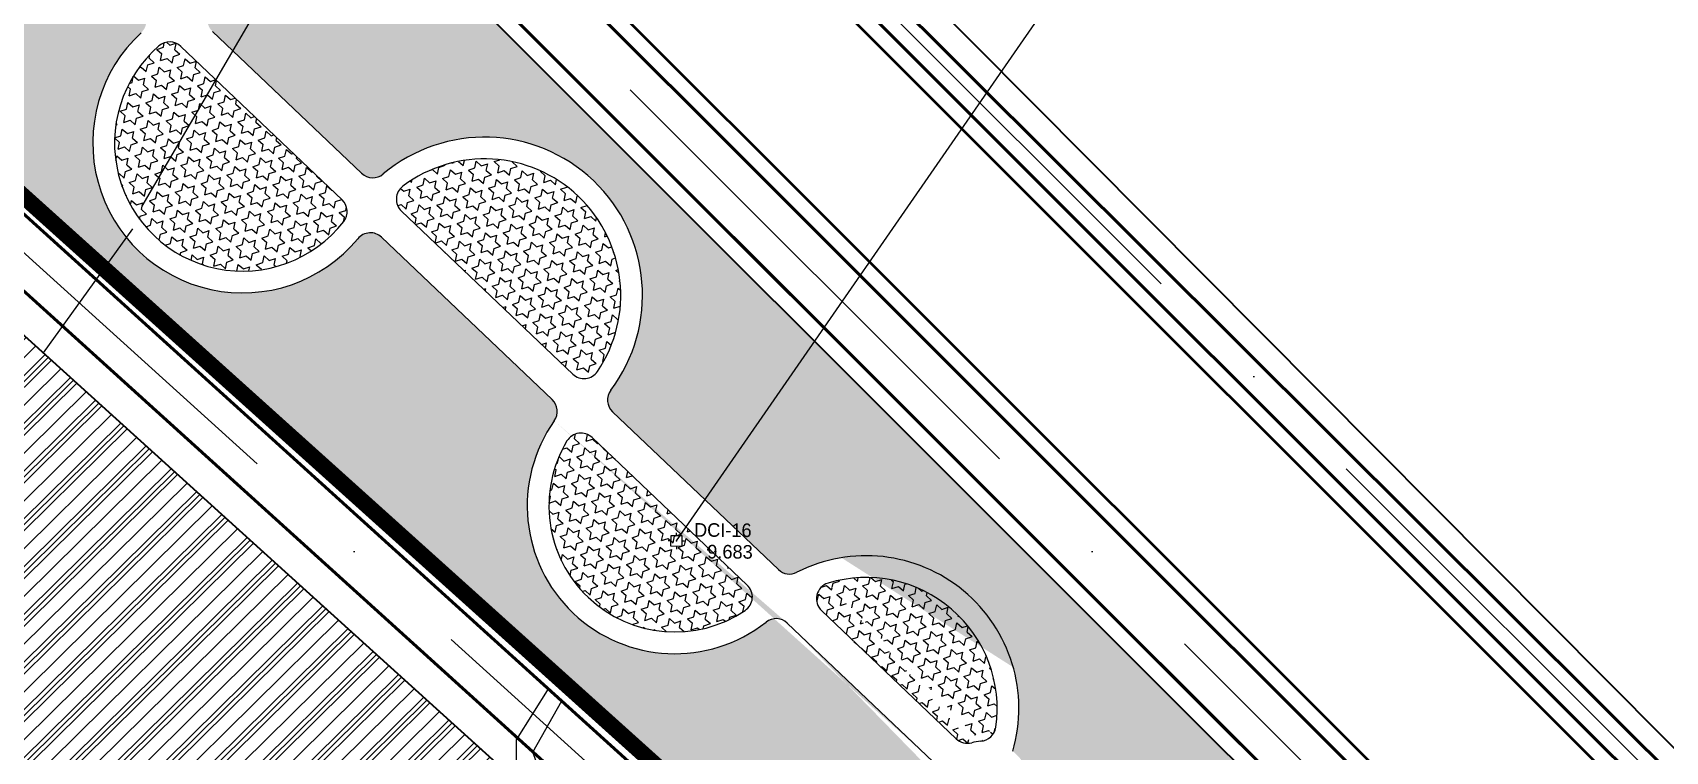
# Model space of a CAD drawing. Extents: x 577299 to 581055, y 2342699 to 2346415.
# Drawn here: x 578323.1 to 578623.5, y 2345878.1 to 2346010.2 of the extents above; entities that cross this region are included whole.
import ezdxf

# ---------------------------------------------------------------- set-up
doc = ezdxf.new("R2010")
doc.units = 0
doc.header["$LTSCALE"] = 10
doc.header["$MEASUREMENT"] = 0
for name, pattern in [('ACAD_ISO10W100', [18, 12, -3, 0, -3]), ('CENTER', [2, 1.25, -0.25, 0.25, -0.25]), ('DUONGDUT', [0.1875, 0.125, -0.0625])]:
    doc.linetypes.add(name, pattern=pattern)
for name, color, linetype, lineweight in [('bo-tdc', 32, 'Continuous', 50), ('r-g-t-ke', 7, 'Continuous', 20), ('whe', 142, 'Continuous', 35), ('wlong-duong', 40, 'Continuous', 53)]:
    doc.layers.add(name, color=color, linetype=linetype, lineweight=lineweight)
for name, color, linetype in [('BoCo', 103, 'Continuous'), ('cayxanh', 74, 'Continuous'), ('HTCN', 192, 'Continuous'), ('HTDatTrong', 112, 'Continuous'), ('KYHIEU', 2, 'Continuous'), ('L', 8, 'Continuous'), ('Lopduong', 7, 'Continuous'), ('moc', 8, 'Continuous'), ('THUAbo', 8, 'Continuous'), ('Tim dg', 6, 'CENTER')]:
    doc.layers.add(name, color=color, linetype=linetype)
pattern_1 = [(318.2146699745364, (579255.8355675586, 2345385.64402831), (1.442671834009721, 1.614372318174636), [1.25, -1.25]), (18.21466997453639, (579255.8355675586, 2345385.64402831), (-0.6767515217007483, 2.056576616664023), [1.25, -1.25]), (78.2146699745364, (579257.0229326254, 2345386.034750987), (-2.11942335571047, 0.4422042984893877), [1.25, -1.25])]

# ---------------------------------------------------------------- blocks, each defined once
blk = doc.blocks.new('dc-2')
at = {"layer": 'KYHIEU'}
for p, q in [((-0.5003374570862054, -0.5000000125728566), (-0.5003374570862054, 0.4999999874271432)), ((-0.5003374570862054, 0.4999999874271432), (0.4996625429137946, 0.4999999874271432)), ((-0.0003374570862053616, 0.4999999874271432), (-0.0003374570862053616, 0.7499999874271432)), ((0.4996625429137946, 0.4999999874271432), (0.4996625429137946, -0.5000000125728568)), ((-0.5003374570862054, -1.25728567557104e-08), (-0.7503374570862054, -1.25728567557104e-08)), ((0.4996625429137946, -0.5000000125728568), (-0.5003374570862054, -0.5000000125728566)), ((-0.0003374570862053616, -0.5000000125728568), (-0.0003374570862053616, -0.7500000125728568)), ((0.4996625429137946, -1.25728567557104e-08), (0.7496625429137946, -1.25728567557104e-08))]:
    blk.add_line(p, q, dxfattribs=at)
blk.add_point((0, 0), dxfattribs=at)

msp = doc.modelspace()

# ---------------------------------------------------------------- hatches: boundary and pattern name
at = {"layer": 'cayxanh'}
h = msp.add_hatch(dxfattribs=at)
h.set_pattern_fill('STARS', color=256, scale=9.999999999999998, angle=-0.4177585534135331, style=0)
h.set_pattern_definition(pattern_1)
edge = h.paths.add_edge_path()
edge.add_arc((578358.2895123027, 2346012.549144359), 2.999999999999999, 133.554760255077, 226.4751420354343)
edge.add_arc((578337.7533890177, 2346034.148322037), 26.80363951411959, 313.5547602526833, 446.0197388033966)
edge.add_line((578356.2235046516, 2346010.373917385), (578383.6668500273, 2345984.308517218))
edge.add_arc((578385.7328576788, 2345986.483744191), 2.999999999999999, 226.4751420382653, 309.9252313665521)
edge.add_arc((578406.3005075995, 2345961.907112217), 29.04745647618288, 323.0250526972451, 489.9252313671358)
edge.add_arc((578340.0997943445, 2346067.870427939), 6.999999999999998, 205.8265566088781, 266.0197388035829)
edge.add_arc((578308.5759880622, 2346052.613194657), 28.02190071820903, 25.82655660705652, 65.62159940841313)
edge.add_arc((578321.3806216237, 2346080.869161877), 2.999999999999999, 166.36557204318, 245.6215994062039)
edge.add_arc((578328.7504505184, 2346081.152380494), 10.29402159617399, 90.19241207816613, 177.6396034021852)
edge.add_line((578568.2636755349, 2345852.351148997), (578328.7158809499, 2346091.446344044))
edge.add_line((578429.837162337, 2345940.45644125), (578460.3479800693, 2345911.477588171))
edge.add_arc((578431.903169988, 2345942.631668223), 2.999999999999999, 143.0250527012168, 226.4751420277335)
edge.add_arc((578462.4139877211, 2345913.652815145), 2.999999999999999, 226.4751420244871, 296.9370562655648)
edge.add_arc((578476.5028976533, 2345885.92651474), 28.10056135669953, 343.787537534128, 476.9370562656774)
edge.add_arc((578498.1205797056, 2345871.300677129), 8.646279450691885, 348.1675429989862, 411.6440708728682)
edge.add_arc((578509.5193884072, 2345868.912602093), 2.999999999999999, 168.16754299625, 226.4751420350188)
edge.add_line((578507.4533807556, 2345866.737375119), (578530.0476251222, 2345845.277599977))
edge.add_arc((578534.8683096413, 2345850.353129582), 6.999999999999998, 226.4751420327703, 296.3581658339357)
edge.add_arc((578547.7770652878, 2345824.300865323), 22.07501905640759, 69.24416166124225, 116.3581658333223)
edge.add_arc((578558.0808526804, 2345851.48888494), 6.999999999999998, 249.2441616611722, 318.0742560648788)
edge.add_line((578563.2889325009, 2345846.811716504), (578568.2636755346, 2345852.351148997))
h = msp.add_hatch(dxfattribs=at)
h.set_pattern_fill('STARS', color=256, scale=9.999999999999998, angle=-0.4177585534135331, style=0)
h.set_pattern_definition(pattern_1)
edge = h.paths.add_edge_path()
edge.add_line((578523.973811886, 2345803.033886153), (578527.057118254, 2345806.467182579))
edge.add_arc((578521.849038433, 2345811.144351016), 6.999999999999998, 318.0742560632874, 386.9043504666479)
edge.add_arc((578547.7770652878, 2345824.300865323), 22.07501905640759, 156.5921182321909, 206.9043504661613)
edge.add_ellipse((578521.7417776773, 2345805.038386912), major_axis=(0.02187359289593699, 2.999920256595803), ratio=1, start_angle=140.64367046231, end_angle=228.4920146155159)
edge.add_line((578503.925981751, 2345815.96496533), (578519.8224911395, 2345802.732668112))
edge.add_line((578298.6425396604, 2346001.509053916), (578503.9259816558, 2345815.964965404))
edge.add_arc((578521.0949253011, 2345835.851616425), 6.999999999999998, 336.59211823136, 406.4751420327703)
edge.add_line((578503.4246463901, 2345862.288826027), (578525.9156098199, 2345840.92714603))
edge.add_arc((578486.7816682889, 2345873.958651936), 2.999999999999999, 346.8073897855321, 406.4751420321878)
edge.add_arc((578501.3586387387, 2345860.113599053), 2.999999999999999, 46.47514203056459, 106.1428942756117)
edge.add_arc((578498.1205797056, 2345871.300677129), 8.646279450691885, 166.8073897909169, 286.1428942752976)
edge.add_arc((578459.927107625, 2345899.464830591), 2.999999999999999, 46.47514203381105, 128.1801157088852)
edge.add_arc((578441.2883267687, 2345923.167417899), 27.15322748512211, 144.7701683582498, 308.1801157068528)
edge.add_line((578461.9931152761, 2345901.640057565), (578488.8476759401, 2345876.13387891))
edge.add_arc((578416.6578283333, 2345940.561535977), 2.999999999999999, 324.7701683553456, 406.475142033811)
edge.add_line((578387.3359864189, 2345972.54861162), (578418.7238359844, 2345942.736762951))
edge.add_arc((578385.2699787677, 2345970.373384647), 2.999999999999999, 46.47514202935681, 140.3205358302417)
edge.add_arc((578361.755969249, 2345989.880858897), 27.55241424845802, 132.6297482316126, 320.3205358331651)
edge.add_line((578330.1027019487, 2346026.908181936), (578343.1301060107, 2346014.534890876))
edge.add_arc((578341.0640983596, 2346012.359663901), 2.999999999999999, 312.6297482348712, 406.4751420382653)
edge.add_arc((578325.2820174296, 2346021.832652331), 6.999999999999998, 46.47514203207462, 118.4907387351949)
edge.add_arc((578308.5759880627, 2346052.613194658), 28.02190071815178, 232.870698571484, 298.4907387342898)
edge.add_line((578287.5347372552, 2346029.787136848), (578280.3910010065, 2346021.111209346))
edge.add_arc((578289.850677971, 2346027.880197258), 2.999999999999999, 52.87069857025327, 140.5320470911137)
edge.add_ellipse((578282.7069417222, 2346019.204269755), major_axis=(0.02187359289593699, 2.999920256595803), ratio=1, start_angle=50.94980563847476, end_angle=140.9498056456005)
edge.add_arc((577963.3732629544, 2345630.571711367), 499.9999999999999, 47.89135576876073, 50.53204707577418)
h = msp.add_hatch(dxfattribs=at)
h.set_pattern_fill('STARS', color=256, scale=9.999999999999998, angle=-0.4177585534135331, style=0)
h.set_pattern_definition(pattern_1)
edge = h.paths.add_edge_path()
edge.add_arc((578361.7559692492, 2345989.880858897), 23.55241424872283, 130.7535128344798, 322.196771229674)
edge.add_arc((578377.9948454977, 2345977.283229542), 2.999999999999999, 322.1967712298305, 406.4751420261103)
edge.add_arc((578348.3392316303, 2346005.449819005), 2.999999999999999, 46.47514202773357, 130.7535128350913)
edge.add_line((578350.4052392808, 2346007.625045978), (578380.0608531487, 2345979.458456515))
h = msp.add_hatch(dxfattribs=at)
h.set_pattern_fill('STARS', color=256, scale=9.999999999999998, angle=-0.4177585534135331, style=0)
h.set_pattern_definition(pattern_1)
edge = h.paths.add_edge_path()
edge.add_arc((578424.5828217203, 2345949.584457847), 2.999999999999999, 226.4751420244871, 326.0192225356087)
edge.add_arc((578406.3005075997, 2345961.907112216), 25.04745647620154, 326.0192225388842, 486.9310615273939)
edge.add_line((578390.9871982953, 2345977.355727594), (578422.5168140694, 2345947.409230875))
edge.add_arc((578393.053205946, 2345979.530954567), 2.999999999999999, 126.9310615267774, 226.4751420293567)
h = msp.add_hatch(dxfattribs=at)
h.set_pattern_fill('STARS', color=256, scale=9.999999999999998, angle=-0.4177585534135331, style=0)
h.set_pattern_definition(pattern_1)
edge = h.paths.add_edge_path()
edge.add_arc((578452.5605858807, 2345906.461475296), 2.999999999999999, 304.0093301257511, 406.4751420289414)
edge.add_arc((578441.2883267698, 2345923.1674179), 23.15322748529394, 148.9409539345181, 304.0093301276493)
edge.add_line((578426.0903577292, 2345935.740118246), (578454.6265935319, 2345908.636702269))
edge.add_arc((578424.0243500778, 2345933.564891272), 2.999999999999999, 46.47514203381105, 148.9409539353608)
h = msp.add_hatch(dxfattribs=at)
h.set_pattern_fill('STARS', color=256, scale=9.999999999999998, angle=-0.4177585534135331, style=0)
h.set_pattern_definition(pattern_1)
edge = h.paths.add_edge_path()
edge.add_arc((578495.1489798315, 2345882.561464685), 2.999999999999999, 226.4751420305645, 284.7827410664123)
edge.add_arc((578476.5028976528, 2345885.92651474), 24.10056135648681, 351.8191359129549, 466.941889129025)
edge.add_line((578468.288153715, 2345903.936094937), (578493.0829721802, 2345880.386237711))
edge.add_arc((578497.3887357207, 2345882.923939555), 2.999999999999999, 273.6028001311761, 351.8191359158992)
edge.add_arc((578498.1205797056, 2345871.300677129), 8.646279450691885, 93.60280013173491, 104.7827410655161)
edge.add_arc((578470.3541613664, 2345906.11132191), 2.999999999999999, 106.9418891304054, 226.4751420321878)
at = {"layer": 'HTCN'}
h = msp.add_hatch(dxfattribs=at)
h.set_pattern_fill('PLASTI', color=256, scale=24.99999999999999, angle=44.58224144658647, style=0)
h.set_pattern_definition([(44.58224144658647, (-17089.49387132749, 4285.578996322351), (-4.387077063733642, 4.451522754840438), []), (44.58224144658647, (-17090.0422559604, 4286.135436666897), (-4.387077063733642, 4.451522754840438), []), (44.58224144658647, (-17090.59064059355, 4286.691877011443), (-4.387077063733642, 4.451522754840438), []), (44.58224144658647, (-17092.2357944923, 4288.361198044266), (-4.387077063733642, 4.451522754840438), [])])
h.paths.add_polyline_path([(578394.2235678975, 2345675.766793773), (578491.8226948855, 2345784.44452277), (578490.938201698, 2345801.419122247), (578451.8869196936, 2345836.65017546), (578277.3390341199, 2345994.478033833), (578171.3177525343, 2345877.286940878), (578263.7799382685, 2345793.706705291)])

# ---------------------------------------------------------------- linework, layer by layer
at = {"layer": 'bo-tdc', "extrusion": (-8.808610510276466e-05, -0.0001148996954278032, 0.999999989519449), "elevation": 1.012935231941128}
msp.add_lwpolyline([(578366.1967044306, 2346120.224133425), (578344.9417624411, 2346100.018119358), (578698.9523888202, 2345746.676353069), (578706.1150847514, 2345746.5891494), (578720.1223858071, 2345759.905192432), (578720.207330811, 2345766.882367137)], close=True, dxfattribs=at)
at = {"layer": 'BoCo'}
for p, q in [((578356.2235046516, 2346010.373917385), (578383.6668500272, 2345984.308517218)), ((578350.4052392808, 2346007.625045978), (578380.0608531488, 2345979.458456515)), ((578298.6425396604, 2346001.509053916), (578503.9259816557, 2345815.964965404)), ((578390.9871982953, 2345977.355727594), (578422.5168140691, 2345947.409230875)), ((578387.3359864189, 2345972.54861162), (578418.7238359842, 2345942.73676295)), ((578429.837162337, 2345940.45644125), (578460.3479800695, 2345911.477588172)), ((578426.0903577292, 2345935.740118246), (578454.6265935323, 2345908.636702269)), ((578461.9931152761, 2345901.640057565), (578488.8476759403, 2345876.13387891)), ((578468.288153715, 2345903.936094937), (578493.0829721799, 2345880.386237712))]:
    msp.add_line(p, q, dxfattribs=at)
at = {"layer": 'BoCo', "extrusion": (-8.808610510276466e-05, -0.0001148996954278032, 0.999999989519449), "elevation": 1.012935231940901}
msp.add_lwpolyline([(578568.2897518915, 2345852.366750285), (578328.7419587967, 2346091.461946911)], dxfattribs=at)
at = {"layer": 'BoCo'}
for centre, radius, start, end in [((578361.755969249, 2345989.880858897), 27.55241424845802, 132.6297482419019, 320.3205358177831), ((578361.7559692492, 2345989.880858897), 23.55241424872283, 130.7535128393827, 322.1967712333226), ((578348.3392316303, 2346005.449819005), 2.999999999999999, 46.47514202794177, 130.7535128393827), ((578406.3005075995, 2345961.907112217), 29.04745647618288, 323.0250527052038, 129.9252313698296), ((578406.3005075997, 2345961.907112216), 25.04745647620154, 326.0192225355181, 126.9310615278975), ((578385.7328576788, 2345986.483744191), 2.999999999999999, 226.4751420325352, 309.9252313698296), ((578377.9948454977, 2345977.283229542), 2.999999999999999, 322.1967712333226, 46.47514202794177), ((578393.053205946, 2345979.530954567), 2.999999999999999, 126.9310615278975, 226.4751420325352), ((578385.2699787677, 2345970.373384647), 2.999999999999999, 46.47514203253527, 140.3205358177832), ((578424.5828217203, 2345949.584457847), 2.999999999999999, 226.4751420279418, 326.0192225355181), ((578431.903169988, 2345942.631668223), 2.999999999999999, 143.0250527052038, 226.4751420279418), ((578416.6578283333, 2345940.561535977), 2.999999999999999, 324.7701683635859, 46.47514203253527), ((578441.2883267687, 2345923.167417899), 27.15322748512211, 144.7701683635859, 308.1801157138455), ((578441.2883267698, 2345923.1674179), 23.15322748529394, 148.9409539398052, 304.0093301352297), ((578424.0243500778, 2345933.564891272), 2.999999999999999, 46.47514203253527, 148.9409539398052), ((578476.5028976533, 2345885.92651474), 28.10056135669953, 343.7875375367043, 116.9370562554937), ((578462.4139877211, 2345913.652815145), 2.999999999999999, 226.4751420279418, 296.9370562554937), ((578476.5028976528, 2345885.92651474), 24.10056135648681, 351.8191359111976, 106.9418891180688), ((578452.5605858807, 2345906.461475296), 2.999999999999999, 304.0093301352297, 46.47514203253527), ((578470.3541613664, 2345906.11132191), 2.999999999999999, 106.9418891180688, 226.4751420325352), ((578459.927107625, 2345899.464830591), 2.999999999999999, 46.47514203253527, 128.1801157138455), ((578495.1489798315, 2345882.561464685), 2.999999999999999, 226.4751420325352, 284.7827410481428), ((578497.3887357207, 2345882.923939555), 2.999999999999999, 273.6028001460704, 351.8191359111976), ((578498.1205797056, 2345871.300677129), 8.646279450691885, 93.60280014607035, 104.7827410481428)]:
    msp.add_arc(centre, radius, start, end, dxfattribs=at)
at = {"layer": 'HTDatTrong'}
msp.add_lwpolyline([(578394.2235678975, 2345675.766793773), (578491.8226948855, 2345784.44452277), (578490.938201698, 2345801.419122247), (578451.8869196936, 2345836.65017546), (578277.3390341199, 2345994.478033833), (578171.3177525343, 2345877.286940878), (578263.7799382685, 2345793.706705291)], close=True, dxfattribs=at)
at = {"layer": 'L', "extrusion": (0.002985593538664525, 0.01006426586085886, 0.9999448968737746)}
for p, q in [((578441.5917813191, 2345916.757774329), (578521.8341166982, 2346032.490784132)), ((578441.5934301838, 2345916.756795313), (578520.5303221797, 2346030.606989454))]:
    msp.add_line(p, q, dxfattribs=at)
at = {"layer": 'Lopduong'}
for points in [[(578418.1389553635, 2345889.718649157), (578412.1111838575, 2345880.171345052), (578412.1266419666, 2345875.708113707), (578413.5496303104, 2345871.449625222)], [(578446.3390298267, 2345824.753309989), (578453.8651117561, 2345833.377665083), (578455.5573546621, 2345835.736389304), (578454.8547670958, 2345839.498612013), (578416.258194844, 2345874.94596948), (578415.1789081316, 2345877.927918036), (578420.493867367, 2345887.366416504)]]:
    msp.add_lwpolyline(points, dxfattribs=at)
at = {"layer": 'r-g-t-ke', "linetype": 'DUONGDUT', "ltscale": 30, "const_width": 2.999999999999999}
msp.add_lwpolyline([(580001.0169058503, 2344300.694700704), (579669.83228973, 2344596.089118017), (579647.1131021655, 2344618.972984772), (579119.2098575935, 2345236.078595793), (579042.8935539951, 2345321.469701244), (578991.4687734293, 2345379.009422812), (578900.9748679677, 2345480.263994372), (578900.9748679677, 2345480.263994372), (578900.9748679677, 2345480.263994372), (578900.9748679677, 2345480.263994372), (578900.9748679677, 2345480.263994372), (578900.9748679674, 2345480.263994371), (578862.137930877, 2345517.788374347), (578441.7438208954, 2345871.968095297), (578277.4953215199, 2346019.609394501), (578162.3669369859, 2346114.40580833), (578072.582453453, 2346188.334119678), (578049.9283395938, 2346206.987458391), (578030.9966310996, 2346222.575778163), (578002.7274680533, 2346246.390910191), (577662.1292950544, 2345496.999062592), (577641.8619476918, 2345453.155594463)], dxfattribs=at)
at = {"layer": 'THUAbo', "extrusion": (0.002985593538664525, 0.01006426586085886, 0.9999448968737746)}
for p, q in [((578378.6118090563, 2346038.792810542), (578343.2002352905, 2345978.262728781)), ((578378.6133655454, 2346038.791711031), (578343.201855645, 2345978.261712576)), ((578341.5051514877, 2345974.111817854), (578325.0559861506, 2345951.340293742)), ((578341.5067760234, 2345974.110807102), (578325.0567174421, 2345951.338044433))]:
    msp.add_line(p, q, dxfattribs=at)
at = {"layer": 'Tim dg', "linetype": 'ACAD_ISO10W100', "ltscale": 0.8, "extrusion": (-8.808610510276466e-05, -0.0001148996954278032, 0.999999989519449)}
msp.add_line((578908.9956634089, 2345524.62562126), (578233.3656240874, 2346198.979131011), dxfattribs=at)
at = {"layer": 'Tim dg', "linetype": 'ACAD_ISO10W100', "ltscale": 0.8}
msp.add_line((578293.2516639032, 2345995.261085002), (578498.518747238, 2345809.731782163), dxfattribs=at)
at = {"layer": 'Tim dg', "linetype": 'ACAD_ISO10W100', "ltscale": 0.8, "extrusion": (-8.808610510276466e-05, -0.0001148996954278032, 0.999999989519449), "elevation": 1.012935231940958}
msp.add_lwpolyline([(578734.7991771288, 2345760.405033296), (578347.0245465181, 2346147.447010828)], dxfattribs=at)
at = {"layer": 'whe'}
for p, q in [((578298.6425396604, 2346001.509053916), (578503.9259816557, 2345815.964965404)), ((578285.9004696938, 2345986.741127399), (578490.938201698, 2345801.419122247))]:
    msp.add_line(p, q, dxfattribs=at)
msp.add_lwpolyline([(578887.0311629353, 2345534.185938136), (578886.9317020308, 2345528.637722753), (578875.6488501881, 2345518.156058848), (578862.1379308775, 2345517.788374347), (578503.9259816557, 2345815.964965404), (578281.1965280576, 2346016.561830618), (578030.9966310996, 2346222.575778163), (578026.6980869276, 2346241.128123628), (578040.6221934245, 2346271.764259464), (578045.9100604379, 2346273.731629933), (578223.8406918847, 2346191.722114222), (578238.3370337132, 2346181.654024627), (578250.6617791657, 2346169.352565443), (578668.5132291426, 2345752.291006031), (578887.0311629353, 2345534.185938136), (578886.9317020308, 2345528.637722753)], close=True, dxfattribs=at)
at = {"layer": 'whe', "extrusion": (-8.808610510276466e-05, -0.0001148996954278032, 0.999999989519449)}
for points, elevation in [([(578668.5393048744, 2345752.306606655), (578250.6880336709, 2346169.368398622)], 1.01293523194073), ([(578668.5393048741, 2345752.306606655), (578250.6880336707, 2346169.368398621)], 1.01293523194056), ([(578762.5737396736, 2345800.261578908), (578734.9873876866, 2345774.036608892), (578729.2667899125, 2345774.115916604), (578348.2366911029, 2346157.003498282)], 1.012935231940958), ([(578313.525451848, 2346131.375072644), (578698.9523888202, 2345746.676353069), (578706.1150847514, 2345746.5891494), (578720.1223858071, 2345759.905192432), (578720.207330811, 2345766.882367137), (578395.1796053938, 2346091.295992133)], 1.012935231941356), ([(578313.5254518485, 2346131.375072644), (578698.9523888202, 2345746.676353069), (578706.1150847519, 2345746.5891494), (578720.1223858071, 2345759.905192431), (578720.2073308107, 2345766.882367137), (578395.179605394, 2346091.295992133)], 1.012935231941356)]:
    msp.add_lwpolyline(points, dxfattribs=dict(at, elevation=elevation))
at = {"layer": 'wlong-duong'}
for p, q in [((578296.6822212015, 2345999.237065222), (578501.9597147524, 2345813.698353187)), ((578289.8211066069, 2345991.285104785), (578496.1026241109, 2345804.838912295))]:
    msp.add_line(p, q, dxfattribs=at)
at = {"layer": 'wlong-duong', "extrusion": (-8.808610510276466e-05, -0.0001148996954278032, 0.999999989519449)}
for points, elevation in [([(578669.6707905142, 2345755.41589343), (578255.6612778652, 2346168.643185374)], 1.012935231940958), ([(578726.7788902873, 2345698.415692477), (578255.6612778652, 2346168.643185373)], 1.012935231941128)]:
    msp.add_lwpolyline(points, dxfattribs=dict(at, elevation=elevation))
for points, elevation in [([(578724.7392815612, 2345766.58108317), (578355.7701207988, 2346134.853121505, 0.03080090644815647), (578348.0930046325, 2346140.864704364), (578292.6567854536, 2346166.009536194, 0.8104664938531313), (578284.8719668214, 2346155.735785787), (578699.3656500363, 2345742.025238057)], 1.012935231941185), ([(578724.7392815612, 2345766.58108317), (578355.7701207993, 2346134.853121504, 0.03080090644815647), (578348.0930046327, 2346140.864704364), (578292.6567854538, 2346166.009536194, 0.8104664938531313), (578284.8719668214, 2346155.735785787), (578699.3656500363, 2345742.025238057)], 1.012935231941242), ([(578765.6742266394, 2345797.000140489), (578737.3004048325, 2345770.026562162, -0.4061328848393695), (578728.9338654391, 2345770.122446029), (578344.6224074252, 2346152.613521934)], 1.012935231941128)]:
    msp.add_lwpolyline(points, format="xyb", dxfattribs=dict(at, elevation=elevation))

# ---------------------------------------------------------------- block references
at = {"layer": 'moc', "extrusion": (0.002985593538664525, 0.01006426586085886, 0.9999448968737746), "xscale": 1.999999999935148, "yscale": 2.000000000151099, "rotation": 359.6023588357085}
for p, zscale in [((578439.0199227332, 2345780.586438352, 25334.75939173091), 2.000000000008303), ((578439.0222947281, 2345780.586402572, 25334.7593917309), 2.000000000002771)]:
    msp.add_blockref('dc-2', p, dxfattribs=dict(at, zscale=zscale))

# ---------------------------------------------------------------- texts
at = {"layer": 'moc', "extrusion": (0.002985593538664527, 0.01006426586085886, 0.9999448968737746), "text_generation_flag": 6}
for s, p in [('DCI-16', (578442.2527876061, 2345781.353746984, 25334.75939173089)), ('9.683', (578444.6834960639, 2345777.36274497, 25334.75939173089))]:
    msp.add_text(s, height=2.5, rotation=179.6023588407253, dxfattribs=at).set_placement(p)

doc.saveas('drawing.dxf')
